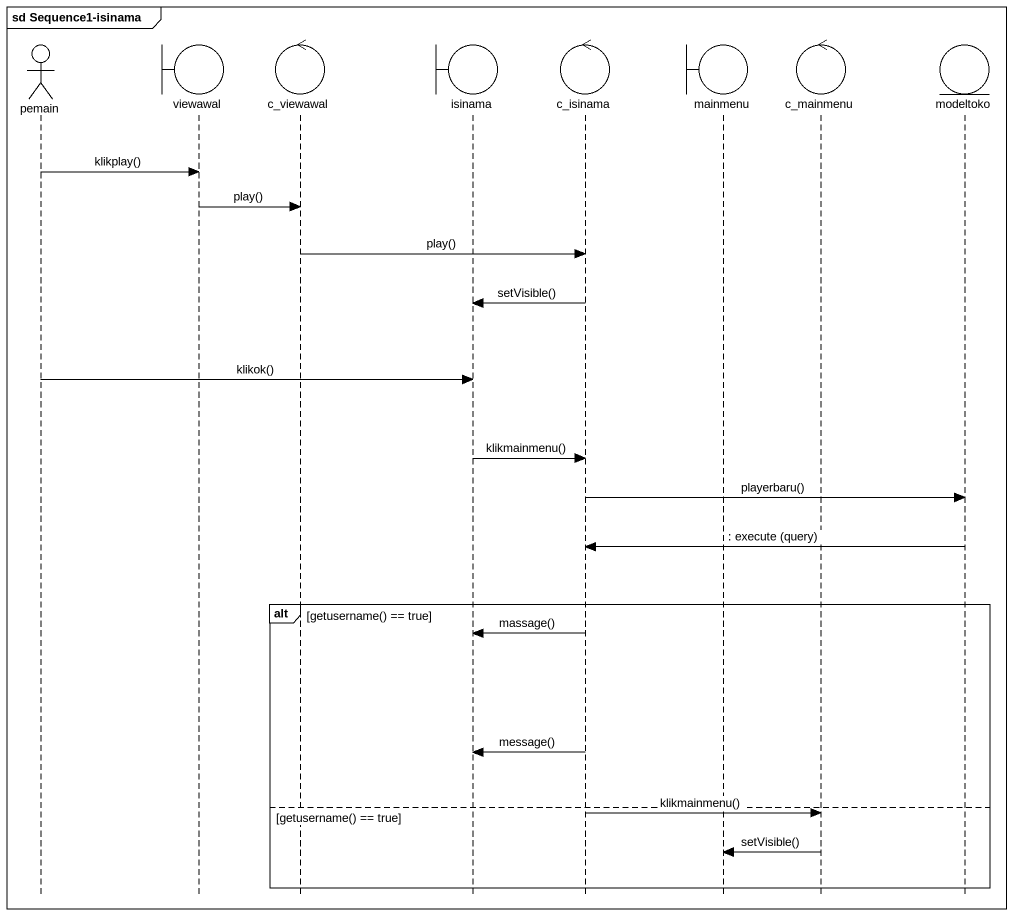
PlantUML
@startuml
mainframe sd Sequence1-isinama
hide footbox
actor pemain
boundary viewawal
control c_viewawal
boundary isinama
control c_isinama
boundary mainmenu
control c_mainmenu
entity modeltoko

pemain -> viewawal : klikplay()
viewawal -> c_viewawal : play()
c_viewawal -> c_isinama : play()
c_isinama -> isinama : setVisible()
pemain -> isinama : klikok()
isinama -> c_isinama : klikmainmenu()
c_isinama -> modeltoko : playerbaru()
modeltoko -> c_isinama : : execute (query)
alt getusername() == true
  c_isinama -> isinama : massage()
  c_isinama -> isinama : message()
else getusername() == true
  c_isinama -> c_mainmenu : klikmainmenu()
  c_mainmenu -> mainmenu : setVisible()
end
@enduml
